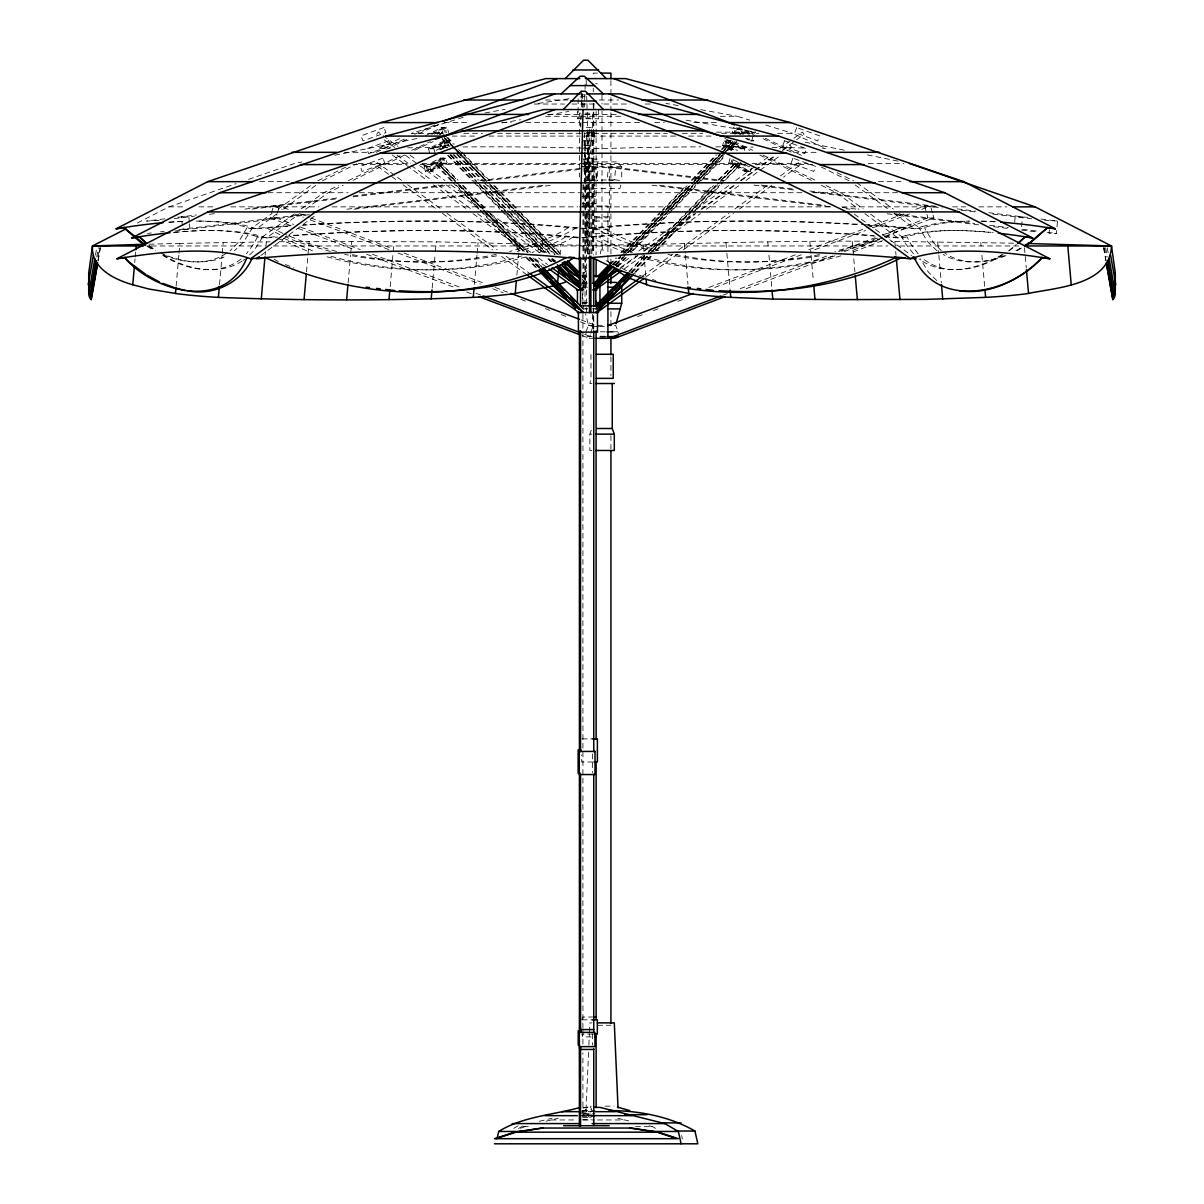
<?xml version="1.0" encoding="UTF-8"?>
<svg xmlns="http://www.w3.org/2000/svg" width="1204" height="1204" viewBox="0 0 1204 1204"><rect width="100%" height="100%" fill="white"/><g stroke="black" fill="none" stroke-linecap="round" stroke-linejoin="round"><path stroke-width="0.75" stroke-dasharray="5 3.75" d="M580.81 127.052L580.93 123.44M584.467 106.96L584.572 103.484M581.472 106.96L581.908 93.897M584.677 100.007L584.978 91.098M585.039 89.307L585.219 83.964M588.56 1052.416L585.957 1111.503L592.067 1111.503M588.876 1045.027L589.373 1033.95M589.448 1032.099L589.855 1022.873L591.947 1022.873M134.728 262.592L135.044 258.89M135.209 257.039L135.706 251.501M176.115 286.161L178.854 255.097M179.02 253.276L179.878 243.389L270.042 241.808M219.519 284.52L222.108 255.143M222.273 253.307L223.222 242.486M265.151 255.128L265.467 251.455M266.325 241.853L265.949 245.962L147.054 245.962M306.493 271.848L309.172 241.462L436.239 241.853L581.487 245.255M348.106 282.955L350.56 255.218M350.725 253.367L351.779 241.327M390.156 286.642L393.091 253.352M393.257 251.516L394.144 241.462M432.161 288.102L435.231 253.291M435.397 251.455L436.239 241.853M474.376 284.52L476.965 255.143M477.13 253.307L478.078 242.486M516.847 275.204L519.661 243.389M560.026 255.203L560.959 244.547M583.835 180.465L614.567 179.787L615.68 167.431L723.92 180.57M1014.701 222.108L1015.183 216.81L1022.497 216.81L1021.368 229.166L1039.804 231.394M1049.406 229.889L1049.075 233.41L1056.39 233.41L1057.518 221.054L1040.933 219.038M95.477 255.097L96.771 247.783M96.741 256.979L98.367 247.798M97.9 256.949L99.511 247.798M97.915 260.756L100.188 247.813M98.141 260.756L100.429 247.813M600.254 253.909L602 245.962L602 111.039M731.927 150.44L722.626 145.654L723.875 140.793L729.293 140.793L744.794 148.769L743.545 153.645M722.626 145.654L728.044 145.654L729.293 140.793M735.373 134.246L732.137 132.59L733.447 127.504L749.61 135.826M728.796 163.187L730.091 158.145L746.149 166.408L744.855 171.45L728.796 163.187L734.395 163.187L750.453 171.45L751.326 168.093M732.137 132.59L737.781 132.59L739.09 127.504L755.254 135.826M731.851 159.816L730.978 163.187L747.037 171.45L748.346 166.408L740.309 162.269M733.07 159.816L732.213 163.187L748.271 171.45L749.565 166.408M751.747 140.913L753.042 135.826M620.828 185.115L619.94 188.411L584.256 188.411L583.368 185.115M291.187 225.78L270.132 217.834L271.096 214.462M271.562 212.777L273.474 206.019L279.403 206.019L288.177 209.33M270.132 217.834L276.062 217.834L277.01 214.462M277.492 212.777L279.403 206.019M582.345 335.66L589.358 338.309L590.321 334.938M590.788 333.252L592.699 326.51L597.154 326.51M591.947 450.477L589.855 450.477L589.855 434.147L591.39 429.918M796.702 127.504L794.851 132.59L817.727 140.913L819.563 135.826L798.463 128.151M585.957 331.792L588.53 325.366L585.535 313.838M581.728 1019.848L582.917 1017.019L592.293 1017.019M247.091 227.601L238.392 242.26L229.994 250.778M257.46 236.782L254.059 243.449L246.414 253.743M252.629 227.601L243.343 242.26L234.449 250.778M262.773 236.782L253.878 250.838L246.474 257.957M437.157 134.336L439.294 132.094L438.151 134.336M440.348 134.336L442.485 132.094L441.326 134.336M441.793 145.187L439.746 147.339L441.793 145.187L444.411 147.866M444.848 145.187L442.801 147.339L444.848 145.187L447.467 147.866M451.455 181.036L435.773 164.918L436.932 162.69L454.886 180.133M435.773 164.918L437.895 162.69M457.234 183.715L438.948 164.918L440.092 162.69L458.047 180.133M438.948 164.918L441.07 162.69M582.811 282.97L583.955 280.728L582.977 280.728M582.089 278.967L585.987 282.97L587.146 280.728L585.009 282.97L582.405 280.306M376.656 134.336L378.297 132.094L397.997 146.406M381.713 147.339L383.293 145.187L387.854 148.498M609.194 264.654L615.711 257.957M620.918 252.614L661.312 211.091M662.621 209.752L686.084 185.657M691.292 180.299L716.049 154.849M721.271 149.492L730.392 140.131M610.172 264.654L616.689 257.957M621.896 252.614L659.702 213.77M660.996 212.431L687.063 185.657M692.27 180.299L717.042 154.849M722.249 149.492L731.37 140.131M611.978 264.865L622.438 254.104M623.747 252.765L664.322 211.076M665.631 209.737L689.2 185.521M694.422 180.148L719.3 154.594M724.537 149.221L728.45 145.187L730.512 147.339L728.45 145.187M612.369 264.654L619.473 257.536M624.108 252.614L692.451 182.541M693.76 181.202L722.43 151.749M723.724 150.41L732.845 141.034M612.911 264.865L620.767 256.798M622.077 255.459L662.651 213.77M663.961 212.416L690.133 185.521M695.37 180.148L720.233 154.594M721.542 153.254L729.398 145.187M613.363 264.654L620.451 257.536M625.087 252.614L690.825 185.22M692.134 183.881L733.838 141.034M615.033 264.865L622.889 256.798M624.199 255.459L695.536 182.301M696.845 180.961L722.355 154.594M723.664 153.254L732.453 145.187L733.567 147.339L730.948 150.033M616.132 264.233L622.649 257.536M627.871 252.178L665.661 213.349M666.971 212.009L693.037 185.22M694.332 183.881L723.002 154.428M724.311 153.089L736.035 141.034M615.334 265.678L626.441 254.104M627.751 252.765L693.865 184.995M695.175 183.64L725.907 151.9M727.216 150.56L732.453 145.187M615.816 265.572L623.642 257.536M628.849 252.178L669.258 210.67M670.553 209.33L696.619 182.541M697.929 181.202L726.599 151.749M727.893 150.41L737.029 141.034M616.132 267.017L625.297 257.611M630.535 252.238L668.491 213.228M669.8 211.889L695.972 184.995M697.282 183.64L723.453 156.746M730 150.033L733.567 147.339M617.08 267.017L626.246 257.611M632.792 250.883L672.058 210.549M673.367 209.195L699.539 182.301M700.848 180.961L724.402 156.746M629.015 271.412L647.3 252.629M648.61 251.275L687.8 211.016M689.109 209.677L712.617 185.506M717.84 180.133L735.81 162.69L736.953 164.918L720.308 181.036M628.684 272.751L645.66 255.308M646.969 253.969L686.16 213.695M687.469 212.355L713.596 185.506M718.818 180.133L735.81 162.69M630.866 272.751L647.857 255.308M649.167 253.969L688.357 213.695M689.666 212.355L715.793 185.506M721.015 180.133L738.97 162.69L740.114 164.918L724.447 181.036M631.468 272.3L647.15 256.196M652.372 250.823L691.563 210.565M692.872 209.225L718.999 182.376M631.844 272.751L651.439 252.629M652.749 251.275L717.358 185.055M718.668 183.715L738.97 162.69M634.628 272.3L650.31 256.196M655.533 250.823L692.119 213.243M693.414 211.904L719.556 185.055M720.85 183.715L740.114 164.918M635.607 272.3L651.289 256.196M656.511 250.823L695.701 210.565M697.011 209.225L723.137 182.376M583.805 307.487L582.48 303.273L582.48 287.214L586.544 283.602M1009.238 250.838L1015.619 245.556M1008.516 250.838L1016.417 244.502M584.045 272.977L586.89 270.734M199.112 221.084A1025.447 194.973 -27.1 0 1 248.837 226.442L256.557 228.805L277.477 213.454M283.452 209.075L319.301 182.752M174.61 232.372A983.427 186.981 -27.1 0 1 259.146 235.668L266.551 237.94L299.6 213.665M305.62 209.255L328.15 192.715L343.125 185.265M260.832 255.504L315.734 215.185M617.532 266.415L629.647 257.611M638.737 251.004L690.268 213.559M696.333 209.165L729.669 184.934M735.734 180.54L770.59 155.211M779.68 148.604L802.406 132.094L804.046 134.336L782.826 149.748M620.677 267.559L637.337 255.459M643.403 251.049L694.934 213.62M700.999 209.21L734.335 184.98M740.4 180.585L775.256 155.256M619.684 268.943L637.924 255.684M644.02 251.26L695.731 213.695M701.812 209.27L735.268 184.964M741.348 180.54L776.339 155.12M782.419 150.711L790.02 145.187L791.585 147.339L787.025 150.65M624.289 268.883L642.545 255.624M648.625 251.215L700.337 213.635M706.417 209.225L739.873 184.904M745.968 180.495L780.944 155.075M642.394 276.183L672.72 254.149M678.785 249.74L728.841 213.379M734.907 208.969L768.272 184.724M780.403 175.904L798.598 162.69L800.224 164.918L783.533 177.048M645.525 277.311L677.385 254.179M683.451 249.77L733.492 213.409M739.557 208.999L772.923 184.754M196.312 221.084A1025.447 186.921 -27.3 0 1 243.554 226.442L250.763 228.805L272.044 213.454M278.124 209.075L314.62 182.752M254.059 235.668L260.997 237.94L293.821 214.252M301.286 208.864L323.68 192.715L338.474 185.476M241.071 259.01C218.27 276.92 185.627 269.846 162.931 255.489M568.529 227.601C550.514 238.934 530.031 245.857 509.608 251.47M565.729 236.782L559.574 240.695L532.093 252.584M243.223 260.335L245.345 259.01M576.596 227.601C558.37 238.949 537.706 245.857 517.103 251.47M573.465 236.782L567.234 240.695L538.88 252.78M1002.947 254.616C980.056 269.591 946.72 277.266 923.423 259.01M1017.124 250.778L1021.504 248.039M226.849 252.87C208.021 266.129 182.406 263.36 162.42 254.255M1002.029 254.616C977.934 269.771 943.695 277.161 919.134 259.01M1015.92 250.778L1021.97 247.121M242.154 261.012C217.819 276.83 185.566 268.959 162.45 254.616M513.807 1128.329L518.457 1125.605M518.488 1128.509L523.243 1125.74M520.474 1128.344L526.795 1125.845M905.935 227.601L881.494 238.753M882.276 237.564L851.965 250.838M900.065 227.601L885.738 234.554M425.448 135.826L441.612 127.504L447.256 127.504L448.565 132.59M430.881 134.171L443.809 127.504L445.119 132.59M432.116 134.171L445.059 127.504L446.353 132.59M434.328 134.171L447.256 127.504M439.686 134.246L442.921 132.59L441.612 127.504M429.768 153.645L428.504 148.769L444.02 140.793L449.423 140.793L450.687 145.654L445.269 145.654L435.968 150.44M430.626 148.769L446.127 140.793L447.376 145.654L438.075 150.44M431.815 148.769L447.316 140.793L448.565 145.654L439.264 150.44M428.504 148.769L433.922 148.769L449.423 140.793M424.139 166.408L440.197 158.145L445.811 158.145L447.105 163.187L431.047 171.45L425.433 171.45L424.139 166.408L429.753 166.408L445.811 158.145M425.433 171.45L441.492 163.187L447.105 163.187M137.376 223.011L168.936 206.862L236.15 183.64M322.431 180.841L356.835 163.729M353.103 180.299L404.679 155.075M317.796 180.841L346.135 166.98M348.347 180.66L401.564 155.075M386.529 149.115L408.487 138.671M418.631 133.84L440.589 123.41M414.673 150.334L433.004 141.62M376.145 152.321L406.275 138.249M414.643 134.336L434.734 124.945M411.723 150.334L430.37 141.62M399.683 138.686L377.83 148.649A1917.189 688.778 -12.8 0 1 390.096 148.273M1005.972 255.624C986.618 263.495 962.478 265.512 944.643 252.87M1004.377 255.624C985.083 263.074 961.665 265.437 943.214 254.526M879.808 239.461L841.069 251.47M877.219 238.061L867 242.26L834.884 251.47M882.336 240.695L851.213 252.78M708.855 287.455L796.551 254.345M808.832 249.725L864.969 228.534M866.714 227.872L903.557 213.966M915.823 209.33L924.597 206.019L930.526 206.019L932.438 212.777M637.608 316.577L642.876 314.59M653.396 310.617L658.648 308.63M677.942 301.346L683.21 299.36M714.785 287.455L802.481 254.345M814.762 249.725L865.631 230.521M872.644 227.872L909.471 213.966M921.752 209.33L930.526 206.019M722.716 295.281L727.984 293.294M740.264 288.659L827.961 255.564M838.481 251.591L875.323 237.7M882.336 235.051L927.938 217.834L933.868 217.834L932.904 214.462M746.194 288.659L833.89 255.564M844.41 251.591L877.731 239.024M884.759 236.375L933.868 217.834M248.536 179.366L294.528 163.473M224.019 257.009C203.687 265.632 180.179 262.066 160.689 252.87M864.607 224.621A1025.447 459.326 12.3 0 1 891.667 226.442L920.729 228.805L927.953 226.457A1025.447 186.921 27.3 0 1 969.641 221.13M884.172 236.375L903.497 237.94L910.42 235.668A983.427 179.261 27.3 0 1 991.178 232.372M522.039 255.85C457.866 275.234 387.884 273.835 323.545 255.85M526.058 256.903C462.231 275.024 393.151 273.639 329.414 255.85M463.149 117.39L411.452 133.313L443.207 133.313M867.587 225.193A1025.447 462.652 11.8 0 1 885.738 226.442L914.935 228.805L922.67 226.457M884.865 236.887L897.928 237.94L905.348 235.668M840.934 255.85C776.595 273.805 706.613 275.264 642.439 255.85M835.064 255.85C770.244 273.865 699.795 275.189 635.14 255.85M583.157 1108.116L591.751 1106.145M582.134 1110.615L591.119 1109.606M539.332 1121.315L552.019 1118.245M545.909 1121.225L558.235 1118.275M496.259 254.375C446.518 264.865 394.476 264.293 344.675 254.375M496.605 255.88C448.37 264.609 398.358 263.962 350.319 254.255M819.457 255.88C771.884 264.097 722.535 264.474 675.233 254.375M298.186 162.721L301.843 161.983M334.787 155.271L417.156 138.505M439.114 134.035L442.771 133.283M819.472 254.601C769.627 264.353 717.629 264.714 667.859 254.375M485.001 112.98L505.108 109.323M502.023 122.928L520.564 119.738M548.362 114.967L568.755 111.46M568.995 98.713L534.35 104.026L564.42 104.026M579.937 97.042L585.4 96.2M164.918 218.827L146.482 221.054L159.334 220.392M177.816 217.262L196.433 214.989M244.954 209.105L338.264 197.787M353.193 195.966L442.756 185.1M480.08 180.57L582.721 168.108M584.587 167.883L615.68 167.431M174.068 218.601L194.416 216.133M209.345 214.312L214.944 213.635M252.268 209.105L336.247 198.916M353.043 196.884L450.07 185.1M487.394 180.57L582.57 169.027M584.437 168.801L595.634 167.431L596.748 179.787L589.283 180.69M147.61 233.41L151.298 232.959M160.508 231.845L164.195 231.394M178.945 229.603L307.667 213.981M346.842 209.225L544.659 185.22M175.197 230.957L309.383 214.673M354.157 209.225L551.974 185.22M302.084 225.298A1025.447 462.652 -11.8 0 1 563.833 226.442L589.84 228.805L615.605 226.457A1025.447 459.326 12.3 0 1 862.816 224.516M582.601 237.609L610.864 235.668A983.427 440.498 12.3 0 1 873.773 235.532M250.763 228.805L279.825 226.457A1025.447 459.326 -12.3 0 1 294.288 225.419M256.557 228.805L285.754 226.457A1025.447 462.652 -11.8 0 1 291.202 226.051M260.997 237.94L277.718 236.586M266.551 237.94L277.748 237.037M285.213 236.435L294.544 235.668A983.427 443.689 -11.8 0 1 561.23 235.668L580.825 237.444M583.353 245.315C682.803 244.562 782.329 240.032 881.855 241.417M149.025 244.216L179.878 243.389M279.358 241.733L309.172 241.462M597.545 73.113L593.271 73.113L593.271 76.875M595.589 83.753L597.38 83.753M580.975 94.83L585.279 94.83M545.427 100.007L567.852 100.007M599.426 100.007L618.585 100.007M571.93 104.026L596.356 104.026M603.881 104.026L630.189 104.026M645.224 104.026L650.852 104.026M580.9 113.206L579.41 113.206L579.41 177.093M584.903 113.206L592.624 113.206L592.624 254.134M547.489 114.41L581.412 114.41M584.918 114.41L618.871 114.41M581.126 114.681L580.539 125.953M584.843 114.681L593.753 114.681M545.623 116.291L620.797 116.291M720.383 116.291L737.284 116.291L749.761 120.144M581.442 117.947L578.146 117.947L578.146 98.382M585.279 117.947L593.873 117.947M581.141 118.775L577.318 118.775L577.318 111.4M586.152 118.775L598.569 118.775L598.569 109.564M444.141 122.597L470.207 122.597M501.872 122.597L511.188 122.597M525.907 122.597L580.208 122.597M581.953 122.597L639.971 122.597M654.72 122.597L664.322 122.597M693.835 122.597L719.902 122.597M586.363 127.504L594.34 127.504M716.365 132.169L755.736 132.169L685.287 120.054M586.363 132.59L594.34 132.59M463.766 133.313L482.443 133.313M497.387 133.313L667.377 133.313M682.322 133.313L702.88 133.313M721.557 133.313L758.926 133.313M777.603 133.313L792.548 133.313L826.17 148.649A1917.189 688.778 12.8 0 0 822.663 148.528M587.401 134.336L588.786 134.336M591.901 134.336L593.301 134.336M586.363 135.826L594.34 135.826M452.087 136.082L476.227 136.082M488.959 136.082L580.238 136.082M675.534 136.082L583.955 136.082L584.331 150.334M688.613 136.082L714.258 136.082M582.826 140.793L590.487 140.793L590.487 153.645M750.513 140.913L753.945 140.913L749.099 138.415M583.82 145.187L585.159 145.187L585.159 289.878M584.376 145.654L590.487 145.654M583.82 147.339L585.159 147.339M588.154 147.339L589.478 147.339M582.826 148.769L590.487 148.769M744.794 148.769L739.391 148.769L723.875 140.793M344.239 152.321L374.158 152.321M793.602 152.321L819.774 152.321M591.916 158.145L583.985 158.145L583.985 171.45L591.916 171.45M583.443 159.094L597.38 159.094L597.38 180.434M589.493 162.69L590.878 162.69L590.878 254.631M583.985 163.187L591.916 163.187M358.265 163.473L410.775 163.473M422.017 163.473L742.612 163.473M751.988 163.473L808.23 163.473M868.219 163.473L903.843 163.473M352.862 164.587L407.133 164.587M420.211 164.587L579.786 164.587M583.519 164.587L745.788 164.587M755.164 164.587L813.498 164.587M585.024 164.918L586.393 164.918M589.493 164.918L590.878 164.918M583.985 166.408L591.916 166.408M621.716 166.724L582.48 166.724L587.883 161.908L616.313 161.908L621.716 166.724L621.716 180.148M744.855 171.45L750.453 171.45M259.643 181.653L289.291 181.653M878.499 181.653L904.43 181.653M267.995 192.715L348.091 192.715M359.364 192.715L804.407 192.715M813.799 192.715L898.334 192.715M582.059 196.312L595.92 196.312M582.059 203.657L595.92 203.657M596.07 206.019L607.93 206.019L607.93 262.322M168.936 206.862L185.807 206.862M198.931 206.862L213.936 206.862M230.807 206.862L318.925 206.862M332.048 206.862L577.634 206.862M579.5 206.862L830.715 206.862M841.957 206.862L935.704 206.862M952.575 206.862L965.698 206.862M978.822 206.862L1006.935 206.862M594.686 216.81L609.314 216.81M596.07 217.834L607.93 217.834M594.686 221.054L609.314 221.054M1057.518 221.054L1044.666 220.392M182.632 229.166L189.946 229.166L189.464 223.869M594.686 229.166L609.314 229.166M273.398 245.962L887.815 245.962M1018.704 245.962L895.219 245.962L894.828 241.462L891.126 241.447M582.074 276.213L587.01 276.213M582.074 282.94L588.726 282.94M582.36 283.407L587.612 283.407M582.48 287.214L590.442 287.214M582.646 287.726L583.579 287.726L582.48 289.878L587.612 289.848M583.82 287.726L585.159 287.726M582.495 302.655L588.726 302.655M582.48 303.273L585.836 303.273M585.099 308.751L587.507 308.751M592.549 308.751L595.047 308.751M584.256 308.901L587.296 308.901M588.53 325.366L604.769 325.366M614.476 325.366L615.665 325.366L618.239 331.792L618.239 336.608M599.457 326.51L604.543 326.51M600.209 331.792L605.281 331.792M612.836 331.792L618.239 331.792M592.082 336.608L585.957 336.608L585.957 333.388M589.358 338.309L593.798 338.309M591.947 383.519L589.855 383.519L590.968 378.372L590.968 354.277M589.855 434.147L591.947 434.147M582.119 738.88L592.263 738.88M592.819 761.997L581.652 761.997L581.652 754.878M582.179 1019.848L592.233 1019.848M597.545 1025.281L610.925 1025.281M592.789 1034.07L581.728 1034.07L582.917 1036.915L593.361 1036.915M605.145 1106.145L613.965 1106.145M582.766 1107.394L591.495 1107.394M582.495 1110.585L594.896 1110.585M581.607 1111.683L595.453 1111.683M581.096 1112.963L590.517 1112.963M583.955 1113.64L594.896 1113.64M583.172 1114.693L590.411 1114.693M592.293 1114.904L582.917 1114.904L582.917 1052.898M582.917 1115.446L592.488 1115.446M579.139 1115.656L592.278 1115.656M582.119 1116.605L593.858 1116.605M591.254 1117.177L589.072 1117.177L585.716 1109.606M582.661 1117.372L591.224 1117.372M582.164 1119.78L591.36 1119.78M551.131 1119.961L576.671 1119.961M583.218 1119.961L594.355 1119.961M597.53 1119.961L624.846 1119.961L630.068 1121.225M523.319 1126.673L531.987 1126.673M635.426 1126.673L652.658 1126.673L655.518 1128.344M894.828 241.462L1015.092 243.208M875.097 236.089L869.935 235.668A983.427 443.689 11.8 0 0 603.264 235.668L578.311 237.94L553.614 235.668A983.427 440.498 -12.3 0 0 288.87 235.668M761.244 185.1L794.836 189.178M809.765 190.984L936.652 206.396M957.18 208.879L975.842 211.151M988.905 212.732L1028.02 217.472M716.606 180.57L608.366 167.431L607.252 179.787L614.717 180.69M753.93 185.1L796.852 190.307M811.767 192.128L942.401 207.976M961.063 210.233L975.992 212.054M992.788 214.086L1031.768 218.827M614.567 179.787L622.032 180.69M659.341 185.22L825.432 205.387M842.228 207.419L857.158 209.225M894.482 213.755L974.713 223.492M989.643 225.314L1008.305 227.571M1047.179 232.297L1056.39 233.41M652.026 185.22L831.181 206.968M846.111 208.774L849.843 209.225M887.152 213.755L978.596 224.862M993.526 226.668L1008.455 228.489M1021.428 230.054L1038.014 232.071M665.993 103.454L669.65 104.026M673.307 104.688L680.606 106.012M700.728 109.654L737.284 116.291M336.608 251.47L304.492 242.26L285.754 234.554M330.423 251.47L298.472 242.26L286.612 237.354M805.145 142.222L845.419 150.425M867.377 154.895L900.321 161.607M654.389 251.47C633.786 245.857 613.122 238.949 594.896 227.601M617.757 1118.275L624.846 1119.961M649.182 1125.845L652.658 1126.673M765.804 125.081L792.548 133.313M658.693 250.778C639.459 244.879 620.015 238.482 602.963 227.601M625.598 252.78L597.244 240.695L591.013 236.782M644.05 276.769L629.812 272.134M652.478 279.494L655.849 280.592M632.386 252.584L604.905 240.695L598.749 236.782M300.443 213.966L309.217 217.277M310.978 217.939L391.661 248.4M403.942 253.021L484.625 283.482M495.145 287.455L507.426 292.09M581.096 319.888L598.629 326.51M273.474 206.019L282.248 209.33M294.528 213.966L303.288 217.277M310.316 219.926L389.238 249.725M398.012 253.021L480.441 284.144M492.722 288.779L503.257 292.753M520.79 299.36L526.058 301.346M545.352 308.63L550.604 310.617M561.124 314.59L566.392 316.577M580.418 321.874L592.699 326.51M276.062 217.834L293.595 224.456M300.609 227.105L360.252 249.604M372.533 254.24L460.229 287.35M476.016 293.294L481.284 295.281M584.768 334.336L595.288 338.309M298.201 228.429L354.322 249.604M366.603 254.24L454.299 287.35M466.58 291.97L471.848 293.957M282.94 233.41L271.427 227.601M279.825 234.554L265.572 227.601M312.513 250.838L282.203 237.564M285.378 264.474L293.836 267.95M306.734 250.838L277.958 238.347M626.456 270.599L603.023 259.191M750.152 131.206L756.849 134.336M765.217 138.249L803.685 156.4M734.109 141.62L752.756 150.334M762.915 155.075L816.146 180.66M744.418 129.836L752.861 133.84M763.005 138.671L791.72 152.321M724.823 138.46L749.806 150.334M759.799 155.075L811.376 180.299M837.021 172.684L853.696 180.841M826.004 185.476L840.798 192.715L863.193 208.864M821.203 166.98L849.061 180.841M821.354 185.265L836.328 192.715L858.873 209.255M749.821 134.171L736.878 127.504L735.569 132.59L738.804 134.246M748.572 134.171L735.644 127.504L734.335 132.59L737.57 134.246M737.781 132.59L741.017 134.246M746.886 138.415L750.122 140.07M745.652 138.415L748.888 140.07M742.687 148.769L727.186 140.793L725.922 145.654L735.238 150.44M741.498 148.769L725.997 140.793L724.748 145.654L734.049 150.44M728.044 145.654L737.345 150.44M274.045 259.191L278.38 261.614M148.017 246.203L155.572 250.778M147.054 246.203L154.368 250.778M856.887 182.752L893.368 209.075M899.448 213.454L920.729 228.805M870.658 214.252L903.497 237.94M854.223 214.101L911.594 255.504M410.112 155.211L416.178 159.62M422.243 164.015L444.968 180.54M451.033 184.934L484.369 209.165M490.434 213.559L544.991 253.201M552.561 258.709L555.601 260.907M384.226 139.845L394.837 147.55M405.447 155.256L440.303 180.585M446.368 184.98L479.704 209.21M485.769 213.62L540.325 253.246M547.895 258.755L552.44 262.051M396.974 155.12L431.95 180.54M438.045 184.964L471.501 209.27M477.582 213.695L530.813 252.373M538.414 257.897L547.549 264.519M392.369 155.075L427.345 180.495M433.425 184.904L466.896 209.225M472.976 213.635L524.688 251.215M545.984 266.686L533.808 257.837L541.665 266.039M401.564 180.314L377.303 162.69L375.678 164.918L396.914 180.344M407.629 184.724L440.995 208.969M447.06 213.379L497.117 249.74M506.207 256.347L528.962 272.872M402.979 184.754L436.345 208.999M442.41 213.409L492.451 249.77M501.556 256.377L525.817 274.015M855.171 184.934L888.04 209.075M894.015 213.454L914.935 228.805M864.878 213.665L897.928 237.94M149.386 245.556L155.963 250.838M148.86 245.556L155.241 250.838M937.043 250.778L928.149 242.26L918.863 227.601M941.498 250.778L933.115 242.26L924.401 227.601M936.772 280.592L928.434 272.134L920.383 258.92M913.49 253.743L905.348 243.449L901.706 236.782M447.707 137.452L454.209 144.134M462.035 152.171L489.411 180.299M494.618 185.657L518.081 209.752M519.375 211.091L561.079 253.939M581.938 275.37L587.146 280.728M441.507 132.094L445.42 136.112M446.714 137.452L453.231 144.134M458.453 149.492L462.351 153.51M463.66 154.849L488.418 180.299M493.64 185.657L519.707 212.431M521.001 213.77L560.101 253.939M582.254 276.709L586.167 280.728M445.811 138.791L454.931 148.152M456.241 149.492L460.154 153.51M461.448 154.849L486.22 180.299M491.428 185.657L517.494 212.431M518.804 213.77L557.888 253.939M442.636 135.676L456.963 150.41M458.272 151.749L486.943 181.202M488.252 182.541L514.319 209.33M515.613 210.67L558.626 254.857M444.833 138.791L451.349 145.473M452.659 146.813L456.557 150.831M457.866 152.171L485.227 180.299M490.449 185.657L513.912 209.752M515.207 211.091L556.91 253.939M444.261 138.355L458.589 153.089M459.898 154.428L488.568 183.881M489.877 185.22L515.944 212.009M517.238 213.349L557.648 254.857M442.049 138.355L449.875 146.391M457.686 154.428L486.371 183.881M487.665 185.22L513.732 212.009M515.041 213.349L555.435 254.857M442.38 139.694L448.896 146.391M456.707 154.428L482.774 181.202M484.083 182.541L510.15 209.33M511.444 210.67L554.457 254.857M454.013 154.594L478.876 180.148M484.113 185.521L507.682 209.737M508.991 211.076L550.86 254.104M443.915 145.187L446.533 147.866M453.065 154.594L477.943 180.148M483.18 185.521L509.352 212.416M510.662 213.77L549.927 254.104M450.958 154.594L476.468 180.961M477.777 182.301L546.496 252.765M552.38 258.95L555.661 262.171M440.86 145.187L443.463 147.866M450.01 154.594L474.888 180.148M480.11 185.521L503.678 209.737M504.988 211.076L545.562 252.765M552.094 259.492L554.713 262.171M450.657 155.406L478.138 183.64M479.448 184.995L505.62 211.889M506.929 213.228L544.885 252.238M551.432 258.95L554.051 261.644M448.535 155.406L476.031 183.64M477.326 184.995L503.513 211.889M504.822 213.228L542.778 252.238M549.31 258.95L551.929 261.644M447.602 155.406L472.465 180.961M473.774 182.301L499.946 209.195M501.255 210.549L541.83 252.238M548.377 258.95L550.996 261.644M463.284 185.506L486.792 209.677M488.102 211.016L528.601 252.629M440.092 162.69L457.068 180.133M462.306 185.506L488.433 212.355M489.727 213.695L527.623 252.629M532.845 257.987L541.996 267.393M460.109 185.506L486.235 212.355M487.545 213.695L524.116 251.275M530.648 257.987L539.798 267.393M439.927 164.918L455.594 181.036M456.903 182.376L483.03 209.225M484.339 210.565L523.529 250.823M530.061 257.536L540.506 268.281M436.932 162.69L453.908 180.133M459.13 185.506L482.653 209.677M483.948 211.016L523.153 251.275M529.685 257.987L538.82 267.393M458.543 185.055L484.67 211.904M485.98 213.243L522.551 250.823M529.083 257.536L539.527 268.281M436.751 164.918L455.037 183.715M456.346 185.055L482.473 211.904M483.782 213.243L520.369 250.823M526.9 257.536L538.655 269.621M452.764 182.376L478.891 209.225M480.2 210.565L519.391 250.823M525.922 257.536L537.676 269.621M918.065 253.743L910.42 243.449L907.018 236.782M610.669 264.835L605.943 258.183M742.386 132.094L743.545 134.336M741.393 132.094L742.552 134.336M739.196 132.094L740.355 134.336M738.218 132.094L739.361 134.336M731.52 145.187L732.619 147.339M737.992 162.69L739.151 164.918M734.831 162.69L735.975 164.918M590.156 1106.145L591.631 1109.471M924.597 206.019L926.508 212.777M926.99 214.462L927.938 217.834M444.02 140.793L445.269 145.654M440.197 158.145L441.492 163.187M433.922 148.769L435.171 153.645M429.753 166.408L431.047 171.45M681.614 1135.522L682.367 1138.833M602 245.962L603.746 253.909M1107.228 247.783L1108.523 255.097M1105.633 247.798L1107.259 256.979M1104.489 247.798L1106.1 256.949M1103.812 247.813L1106.085 260.756M1103.571 247.813L1105.859 260.756M588.32 167.431L589.433 179.787M189.299 222.108L188.817 216.81L181.503 216.81L182.316 225.63M1024.499 247.783L1026.275 267.89M980.778 242.486L981.079 245.962M981.892 255.143L984.812 288.192M937.675 241.853L938.699 253.291M938.849 255.128L941.272 282.609M895.716 251.516L896.032 255.203M852.221 241.327L854.915 271.863M809.856 241.462L810.909 253.352M811.075 255.203L813.362 281.089M767.761 241.853L768.122 245.962M768.935 255.128L771.839 288.102M725.922 242.486L726.704 251.47M726.87 253.307L729.955 288.192M684.339 243.389L685.211 253.276M685.377 255.097L687.951 284.34M643.041 244.547L645.931 277.371M586.152 80.397L586.333 85.74M586.694 96.44L586.815 100.007M586.92 103.484L587.146 110.437M587.206 112.168L588.259 150.47M582.57 93.897L583.007 106.96M584.497 132.696L585.099 151.388M585.204 155.105L585.881 180.946M584.376 152.11L585.746 212.611M588.365 154.157L588.997 179.817M585.972 184.603L586.604 210.098M589.102 185.281L589.508 208.849M589.539 210.67L589.84 228.805M586.679 213.8L587.386 255.022L587.401 210.128M585.776 214.417L586.167 237.94M610.925 80.623L610.925 95.658M610.925 97.524L610.925 110.678M610.925 112.559L610.925 131.326M610.925 133.208L610.925 153.871M610.925 155.752L610.925 183.926M610.925 185.792L610.925 212.085M610.925 213.966L610.925 257.159M610.925 259.041L610.925 264.669M610.925 311.625L610.925 326.645M610.925 356.7L610.925 375.482M610.925 435.577L610.925 448.731M609.314 167.431L609.314 180.239M609.314 181.623L609.314 233.41L594.686 233.41L594.686 181.623M602 94.514L602 104.026M596.13 111.536L596.07 254.902M594.686 167.431L594.686 180.239M594.34 132.5L594.34 140.913L586.363 140.913L586.363 132.5M593.873 103.71L593.753 208.638M593.753 210.519L593.753 253.728M593.753 308.224L593.753 328.888M593.271 88.133L593.271 91.895M593.271 103.168L593.271 131.326M593.301 132.094L593.301 255.113M593.271 307.878L593.271 313.507M593.271 315.388L593.271 330.408M592.624 314.259L592.624 329.294M592.624 753.93L592.624 772.727M592.624 1033.89L592.624 1045.177M591.901 132.094L591.901 212.371M591.901 213.845L591.901 255.113M591.224 129.174L591.224 140.913M589.478 129.174L589.478 140.913M589.493 254.631L589.478 145.187L588.154 145.187L588.154 254.255M588.786 132.094L588.786 212.371M588.786 213.845L588.786 255.113M587.401 132.094L587.401 208.653M587.085 158.145L587.085 171.45M586.393 312.573L586.393 162.69L585.024 162.69L585.024 304.732M585.821 140.793L585.821 150.44M583.82 184.573L583.82 289.878M582.917 104.026L582.917 107.773M582.917 184.814L582.917 303.182M582.917 314.455L582.917 1028.472M582.917 1030.338L582.917 1045.373M581.652 90.872L581.652 106.87M407.569 147.836A1917.189 688.778 -12.8 0 1 447.421 147.114M462.878 146.948A1917.189 688.778 -12.8 0 1 602 148.649A1917.189 688.778 12.8 0 1 700.894 146.843M715.838 146.828A1917.189 688.778 12.8 0 1 753.147 147.069M772.125 147.339A1917.189 688.778 12.8 0 1 806.906 148.092M856.736 224.516A1025.447 462.652 11.8 0 0 607.659 226.442L581.652 228.805L555.902 226.457A1025.447 459.326 -12.3 0 0 303.288 224.847M922.655 226.442A1025.447 194.973 27.1 0 1 969.054 221.1M980.959 221.19A1025.447 194.973 27.1 0 1 997.288 221.942M981.742 221.145A1025.447 186.921 27.3 0 1 995.542 221.717M169.222 222.288A1025.447 194.973 -27.1 0 1 183.414 221.431M168.71 222.198A1025.447 186.921 -27.3 0 1 182.963 221.355M905.348 235.668A983.427 186.981 27.1 0 1 993.21 232.703M173.301 232.372A983.427 179.261 -27.3 0 1 254.074 235.668M784.556 140.793L782.781 145.654L804.708 153.645L806.484 148.769L784.556 140.793M792.939 158.145L791.103 163.187L813.814 171.45L815.65 166.408L792.939 158.145M442.395 158.145L426.336 166.408L427.631 171.45L443.689 163.187L442.395 158.145M443.614 158.145L427.555 166.408L428.85 171.45L444.923 163.187L443.614 158.145M384.001 127.504L361.125 135.826L362.976 140.913L385.837 132.59L384.001 127.504M388.757 140.793L366.829 148.769L368.605 153.645L390.532 145.654L388.757 140.793M382.962 158.145L360.252 166.408L362.088 171.45L384.798 163.187L382.962 158.145"/><path stroke-width="1.5" d="M1106.521 264.459L1112.722 299.615L1114.377 297.373A746.013 23.975 80 0 0 1115.28 293.731L1115.295 272.977L1111.488 245.962L1035.064 206.862L909.471 163.473M579.305 258.77L605.16 256.422A1018.644 459.582 11.8 0 1 881.373 256.422L910.374 258.77L918.065 256.422A1018.644 193.678 27.1 0 1 1034.462 256.422L1049.888 258.77L958.866 211.919L786.694 153.269L623.1 109.564L543.651 109.564L380.058 153.269L207.901 211.919L116.863 258.77L131.838 256.422A1018.644 185.687 -27.3 0 1 243.449 256.422L250.628 258.77L279.494 256.422A1018.644 456.271 -12.3 0 1 553.735 256.422L579.305 258.77L583.037 109.564M125.743 228.971L92.512 245.962L88.705 272.977L88.72 293.731A746.013 23.975 -80 0 0 89.623 297.373L91.278 299.615L97.479 264.459M1027.749 243.494L1111.488 245.962C1109.742 285.709 1055.742 287.56 1026.801 293.731A746.013 647.902 69.5 0 1 985.624 297.373L925.936 299.39L840.828 299.615L772.08 299.089L730.768 297.373A746.013 623.928 71.5 0 1 690.464 293.731L649.964 285.845L628.593 277.898M554.036 285.845L513.536 293.731A746.013 623.928 -71.5 0 1 473.232 297.373C388.365 300.759 303.257 300.714 218.375 297.373A746.013 647.902 -69.5 0 1 177.199 293.731L148.709 288.975L132.771 284.761L134.396 266.28M135.871 249.649L136.323 244.547L143.577 244.352M175.468 293.475L175.95 287.997M218.375 297.373L219.354 286.356M261.268 299.089L264.985 256.949M304.04 299.585L306.328 273.699M346.647 299.615L347.941 284.806M389.012 299.585L389.825 290.345M431.198 299.089L431.995 289.938M473.232 297.373L474.045 288.192M515.237 293.475L516.365 280.683M557.587 282.91L558.882 268.131M88.193 284.761L93.4 255.203M88.705 293.475L94.83 258.755M89.623 297.373L96.094 260.651M90.45 299.089L96.922 262.457M91.052 299.585L97.584 262.607M497.117 1138.517L498.712 1131.459C522.987 1116.364 553.343 1114.964 580.388 1107.394M616.087 323.71L621.716 303.273L621.716 287.214L620 287.214M246.97 257.581C225.479 311.565 154.458 292.331 124.494 257.581M251.832 258.92C240.966 283.03 212.957 296.214 187.282 290.736M563.246 109.564L581.216 91.278L585.55 91.278L603.505 109.564M565.233 78.606L583.564 60.2L587.928 60.2L606.274 78.606M1025.266 236.782L1018.163 243.449M1047.706 227.601L1031 242.26L1025.898 245.285M1042.258 257.581C1021.022 279.162 990.456 295.401 959.407 290.736M1025.04 236.782L1017.726 243.449M1047.465 227.601L1030.248 242.26L1024.98 245.285M1042.032 257.581C1010.893 293.505 937.69 310.406 914.287 257.581M597.455 276.709L607.885 265.994M598.448 276.709L608.863 265.994M593.647 283.692L610.669 266.204M598.042 279.388L611.075 265.994M594.595 283.692L611.602 266.204M599.02 279.388L606.846 271.351M607.418 270.93L611.331 266.912M594.084 286.386L613.724 266.204M595.032 286.386L607.478 273.744M593.888 289.878L614.838 268.372M594.836 289.878L615.771 268.372M595.047 306.313L627.705 272.751M596.025 306.313L627.374 274.106M595.604 308.992L629.572 274.106M596.582 308.992L612.851 292.437M614.868 290.209L620.09 284.836M623.296 281.706L629.24 275.445M595.438 312.573L632.025 274.994M596.416 312.573L633.003 274.994M561.079 93.897L580.147 76.243L584.331 76.243L603.4 93.897M259.357 256.587L256.377 258.77L267.258 257.882M605.522 278.575L617.637 269.771M598.388 284.415L618.164 270.042M596.913 288.779L621.249 271.096M599.923 307.035L640.874 277.281M598.508 311.475L644.02 278.41M250.628 258.77L315.553 211.919L438.346 153.269L555.044 109.564M566.286 257.581C474.542 306.222 357.964 301.662 265.316 257.581M574.293 257.581L567.837 261.614L546.345 271.367M901.435 257.581C845.72 286.326 781.065 294.318 719.059 290.736M895.61 257.581C802.24 301.602 684.88 306.328 592.473 257.581M124.749 227.496L116.111 228.805L207.75 181.653L381.066 122.597L545.758 78.606L579.756 78.606M140.131 236.676L131.853 237.94L219.745 192.715L385.957 136.082L543.892 93.897L580.102 93.897M435.457 139.243L554.893 93.897M443.222 121.273L557.226 78.606M608.878 325.185L693.068 293.415M720.97 295.943L608.712 338.309L614.642 338.309L725.139 296.605M543.109 272.631C497.237 289.231 447.722 293.896 399.231 290.736M557.422 284.761L565.368 282.172M514.544 1132.181L494.468 1138.683L678.379 1138.683L658.317 1132.181L631.272 1128.043L541.589 1128.043L514.544 1132.181L658.317 1132.181M495.928 1138.683L516.004 1132.181L543.034 1128.043M116.111 228.805L131.191 226.457A1025.447 186.921 -27.3 0 1 163.127 222.665M131.853 237.94L146.316 235.668A983.427 179.261 -27.3 0 1 170.065 232.703M116.863 258.77L125.427 257.46M132.771 284.761C114.621 279.614 90.962 268.251 92.512 245.962L136.323 244.547M572.923 69.967L598.569 69.967M601.067 73.113L610.925 73.113L610.925 78.742M585.4 78.606L625.734 78.606L790.426 122.597L963.742 181.653L1055.381 228.805L1039.85 226.457A1025.447 194.973 27.1 0 0 1000.599 222.168M569.943 85.604L594.535 85.604M586.634 93.897L620.587 93.897L778.536 136.082L944.734 192.715L1032.626 237.94L1017.726 235.668A983.427 186.981 27.1 0 0 998.297 233.23M463.706 100.007L523.003 100.007M641.807 100.007L707.786 100.007M570.636 100.985L596.115 100.985M465.195 114.41L528.752 114.41M638.436 114.41L699.283 114.41M381.066 122.597L437.925 122.597M613.769 78.606L729.218 122.597L790.426 122.597M462.14 130.83L704.611 130.83M385.957 136.082L445.962 136.082M719.826 136.082L778.536 136.082M291.88 152.321L336.819 152.321M827.253 152.321L879.612 152.321M380.058 153.269L786.694 153.269M300.428 164.587L347.399 164.587M819.111 164.587L864.066 164.587M207.75 181.653L252.599 181.653M909.998 181.653L963.742 181.653M291.473 182.782L875.293 182.782M219.745 192.715L266.144 192.715M901.751 192.715L944.734 192.715M1012.564 206.862L1035.064 206.862M207.901 211.919L958.866 211.919M92.512 245.962L143.442 245.962M1024.348 245.962L1111.488 245.962M593.692 276.213L601.037 276.213M608.11 282.398L616.313 282.398M577.002 283.407L580.764 283.407M592.549 283.407L596.913 283.407M608.005 287.214L615.154 287.214M576.4 289.848L580.764 289.848M592.609 289.848L596.913 289.848M595.92 302.655L599.381 302.655M608.005 303.273L621.716 303.273M580.147 305.861L598.569 305.861M607.478 308.901L619.94 308.901M577.318 312.543L598.569 312.543M607.824 325.366L611.12 325.366M606.966 331.792L612.836 331.792M600.209 336.608L605.281 336.608M606.966 336.608L612.836 336.608M614.16 336.608L618.239 336.608M596.07 338.309L607.93 338.309L607.93 298.697M596.341 354.277L613.227 354.277L613.227 378.372L596.341 378.372M595.769 383.519L614.341 383.519M596.823 428.504L612.249 428.504L614.296 434.147L614.296 450.477L595.769 450.477M595.769 434.147L614.296 434.147M592.263 738.88L597.38 738.88L597.38 761.997L594.084 761.997M580.975 749.957L578.146 749.957L578.146 773.058L579.937 773.058M593.361 1017.019L596.13 1017.019M592.233 1019.848L597.319 1019.848L597.319 1034.07L594.054 1034.07M597.395 1022.873L614.296 1022.873L618.028 1107.815M579.41 1028.081L580.599 1028.081M580.539 1029.571L593.753 1029.571M581.02 1030.925L578.221 1030.925L578.221 1045.147L579.621 1045.147M594.625 1036.915L596.13 1036.915M579.35 1046.622L594.942 1046.622L594.942 1032.4L579.35 1032.4L579.41 1125.966L580.599 1125.966M579.41 1047.977L580.599 1047.977M580.539 1049.452L593.753 1049.452M594.279 1107.394L600.028 1107.394L664.864 1123.588L678.349 1131.459L681.118 1143.8M609.224 1110.585C638.451 1110.555 669.529 1116.319 694.949 1131.038L697.823 1143.8L494.468 1143.8M561.771 1111.683L579.982 1111.683M595.453 1111.683L615.274 1111.683M624.56 1114.693L647.075 1114.693M545.006 1115.656L577.258 1115.656M592.278 1115.656L632.04 1115.656M659.687 1122.896L681.028 1122.896M512.182 1123.588L579.545 1123.588M592.112 1123.588L664.864 1123.588M563.638 1125.71L609.224 1125.71M675.128 1131.038L694.949 1131.038M498.712 1131.459L521.452 1131.459M652.041 1131.459L678.349 1131.459M894.346 256.994L905.303 257.882M910.721 258.333L916.124 258.77L913.114 256.587M568.845 257.084L574.519 257.596M366.257 287.169L369.508 287.545M376.596 288.388L380.238 288.825M385.716 289.472L394.822 290.57M697.297 288.388L700.803 288.825M706.056 289.472L713.069 290.345M687.454 287.169L690.509 287.545M629.827 1128.043L656.857 1132.181M1046.998 227.496L1055.381 228.805M1023.596 236.526L1032.626 237.94M1041.565 257.46L1049.888 258.77M174.565 287.741L162.736 283.346M176.341 288.207L185.281 290.57M617.471 1107.123L629.737 1110.585M658.528 1132.723L675.263 1138.141M609.119 93.897L718.096 135.405M611.226 109.564L725.892 153.269L846.562 211.919L910.374 258.77M510.932 293.415L579.335 319.226M483.03 295.943L579.5 332.364M478.861 296.605L580.584 334.998M159.455 281.977L147.054 275.144M729.218 122.597L734.289 125.005M625.719 276.258L615.696 269.621M143.878 243.78L124.027 227.601M145.744 274.392L128.572 261.614L124.719 257.581M145.594 245.285L140.507 242.26L123.786 227.601M561.651 265.316L579.846 278.53M570.636 275.264L579.726 281.871M552.109 267.83L577.965 286.627M549.024 268.883L577.92 289.878M530.482 273.985L579.004 309.232M527.337 275.114L578.898 312.573M146.753 243.449L139.438 236.782M146.316 243.449L139.212 236.782M567.596 260.636L579.335 272.691M567.927 261.975L578.341 272.691M565.143 261.554L579.47 276.288M564.736 261.975L580.373 278.049M564.164 261.554L579.801 277.627M563.261 262.893L565.865 265.572M562.268 262.893L574.007 274.948M561.335 264.865L580.96 285.032M568.243 272.932L580.027 285.032M558.912 265.678L581.171 288.539M557.332 264.865L576.972 285.032M557.979 265.678L581.532 289.878M557.166 267.017L565.022 275.099M556.233 267.017L569.311 280.472M542.959 267.393L583.458 308.992M543.29 268.733L552.44 278.124M555.059 280.803L564.194 290.209M570.726 296.921L574.654 300.94M541.815 269.621L583.624 312.573M540.129 268.733L578.01 307.652M540.837 269.621L582.646 312.573M539.964 270.96L547.79 279.012M550.409 281.706L566.091 297.809M538.986 270.96L575.557 308.555M1110.6 255.203L1115.807 284.761M1109.17 258.755L1115.295 293.475M1107.906 260.651L1114.377 297.373M1107.078 262.457L1113.549 299.089M1106.416 262.607L1112.947 299.585M1067.677 244.547L1071.229 284.761M1026.44 269.711L1028.532 293.475M984.977 290.029L985.624 297.373M941.438 284.43L942.732 299.089M896.363 258.905L899.96 299.585M855.231 275.565L857.353 299.615M813.678 284.791L814.988 299.585M772.005 289.938L772.802 299.089M730.106 290.029L730.768 297.373M688.282 287.997L688.763 293.475M646.096 279.208L646.578 284.761M612.249 383.519L612.249 428.504M610.925 274.06L610.925 283.452M610.925 337.918L610.925 354.819M610.925 450.597L610.925 1023.415M607.93 277.146L607.93 293.836M599.938 286.522L599.938 300.865M597.47 312.543L597.47 332.123L578.417 332.123L578.417 312.543M596.13 259.974L596.07 277.146M596.07 301.241L596.13 305.063M596.07 330.904L596.13 739.106M596.13 761.65L596.13 1019.066M596.13 1034.101L596.13 1107.379M595.845 289.848L595.845 305.319M593.753 257.49L593.753 306.343M593.753 330.769L593.753 751.657M593.753 774.202L593.753 1031.617M593.753 1048.534L593.753 1125.559M593.301 258.439L593.301 282.97M590.878 256.136L590.878 312.573M589.493 256.136L589.493 312.573M580.539 257.49L580.539 304.462M580.539 330.769L580.539 751.657M580.539 774.202L580.539 1031.617M580.539 1046.652L580.539 1125.559M579.41 257.882L579.41 284.189M579.41 331.16L579.41 750.167M579.41 772.727L579.41 1032.024M577.453 289.848L577.453 303.604M595.017 751.431L579.29 751.431L579.29 774.548L595.017 774.548L595.017 751.431"/></g></svg>
